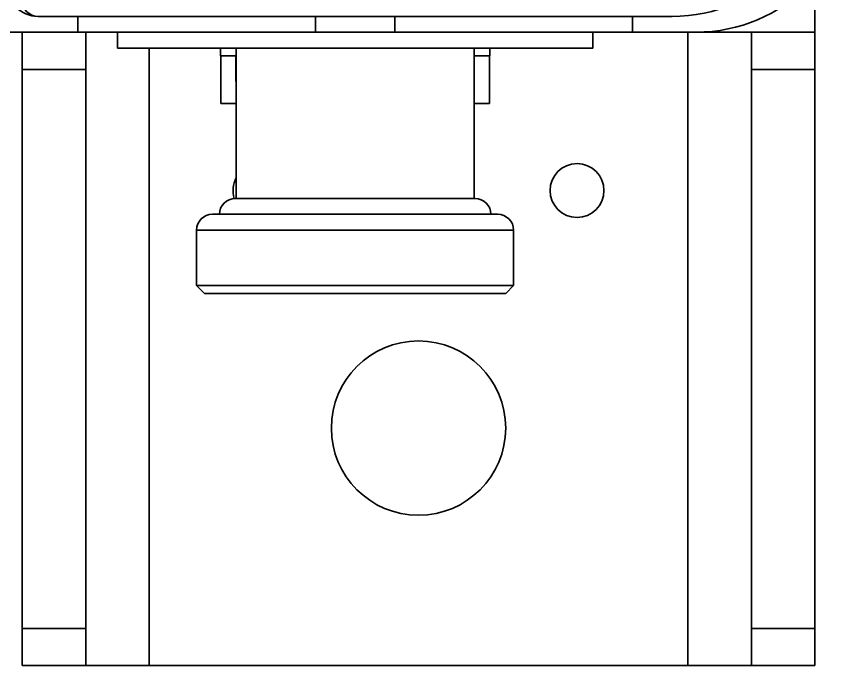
# Model space of a CAD drawing. Header units: millimetres. Extents: x 0 to 420, y 0 to 297.
# Drawn here: x 258.44 to 259.472, y 144.947 to 145.767 of the extents above; entities that cross this region are included whole.
import ezdxf

# ---------------------------------------------------------------- set-up
doc = ezdxf.new("R2010")
doc.units = ezdxf.units.MM

msp = doc.modelspace()

# ---------------------------------------------------------------- linework, layer by layer
at = {"color": 7, "linetype": 'Continuous', "lineweight": 35}
for p, q in [((259.447, 145.7473), (259.447, 145.815)), ((258.467, 145.7673), (259.267, 145.7673)), ((258.517, 145.7473), (258.517, 145.7673)), ((258.817, 145.7673), (258.817, 145.7473)), ((258.917, 145.7473), (258.917, 145.7673)), ((259.217, 145.7673), (259.217, 145.7473)), ((258.517, 145.7473), (257.497, 145.7473)), ((258.447, 145.7003), (258.447, 145.7473)), ((258.817, 145.7473), (258.517, 145.7473)), ((258.527, 145.7473), (258.527, 145.7003)), ((258.567, 145.7473), (258.567, 145.7273)), ((258.817, 145.7473), (258.917, 145.7473)), ((259.217, 145.7473), (258.917, 145.7473)), ((259.167, 145.7273), (259.167, 145.7473)), ((259.297, 145.7473), (259.217, 145.7473)), ((259.287, 144.9473), (259.287, 145.7473)), ((259.297, 145.7473), (259.447, 145.7473)), ((259.367, 145.7003), (259.367, 145.7473)), ((259.447, 145.7473), (259.447, 145.7003)), ((258.867, 145.7273), (258.567, 145.7273)), ((258.607, 144.9473), (258.607, 145.7273)), ((258.697, 145.7173), (258.697, 145.7273)), ((258.717, 145.7273), (258.717, 145.5373)), ((259.167, 145.7273), (258.867, 145.7273)), ((259.017, 145.5373), (259.017, 145.7273)), ((259.037, 145.7173), (259.037, 145.7273)), ((258.717, 145.7173), (258.697, 145.7173)), ((258.6976, 145.7173), (258.6976, 145.6573)), ((258.7166, 145.7173), (258.7166, 145.6873)), ((259.037, 145.7173), (259.017, 145.7173)), ((259.0174, 145.6873), (259.0174, 145.7173)), ((259.0364, 145.6573), (259.0364, 145.7173)), ((258.527, 145.7003), (258.447, 145.7003)), ((258.447, 144.9943), (258.447, 145.7003)), ((258.527, 144.9943), (258.527, 145.7003)), ((259.447, 145.7003), (259.367, 145.7003)), ((259.367, 145.7003), (259.367, 144.9943)), ((259.447, 144.9943), (259.447, 145.7003)), ((258.7166, 145.6873), (258.717, 145.6824)), ((258.7166, 145.6873), (258.717, 145.6873)), ((259.017, 145.6824), (259.0174, 145.6873)), ((259.017, 145.6873), (259.0174, 145.6873)), ((258.717, 145.6573), (258.6976, 145.6573)), ((259.0364, 145.6573), (259.017, 145.6573)), ((258.7157, 145.5373), (258.867, 145.5373)), ((258.867, 145.5373), (259.0184, 145.5373)), ((258.687, 145.5173), (258.867, 145.5173)), ((258.867, 145.5173), (259.047, 145.5173)), ((258.667, 145.4973), (258.667, 145.4273)), ((258.867, 145.4973), (258.667, 145.4973)), ((259.067, 145.4973), (258.867, 145.4973)), ((259.067, 145.4273), (259.067, 145.4973)), ((258.667, 145.4273), (258.677, 145.4173)), ((258.667, 145.4273), (258.867, 145.4273)), ((258.867, 145.4273), (259.067, 145.4273)), ((259.057, 145.4173), (259.067, 145.4273)), ((258.867, 145.4173), (258.677, 145.4173)), ((259.057, 145.4173), (258.867, 145.4173)), ((258.447, 144.9943), (258.527, 144.9943)), ((258.447, 144.9473), (258.447, 144.9943)), ((258.527, 144.9943), (258.527, 144.9473)), ((259.367, 144.9943), (259.447, 144.9943)), ((259.367, 144.9473), (259.367, 144.9943)), ((259.447, 144.9943), (259.447, 144.9473)), ((258.527, 144.9473), (258.447, 144.9473)), ((258.527, 144.9473), (258.607, 144.9473)), ((258.607, 144.9473), (259.287, 144.9473)), ((259.287, 144.9473), (259.367, 144.9473)), ((259.447, 144.9473), (259.367, 144.9473))]:
    msp.add_line(p, q, dxfattribs=at)
for centre, radius in [((259.147, 145.5473), 0.034), ((258.947, 145.2473), 0.11)]:
    msp.add_circle(centre, radius, dxfattribs=at)
for centre, radius, start, end in [((259.267, 145.9673), 0.2, 270, 0), ((259.297, 145.9473), 0.2, 270, 0), ((258.467, 145.8073), 0.04, 90, 270), ((258.467, 145.7873), 0.02, 180, 270), ((258.747, 145.5473), 0.034, 151.9275, 197.158), ((258.7157, 145.5173), 0.02, 90, 180), ((259.0184, 145.5173), 0.02, 0, 90), ((258.687, 145.4973), 0.02, 90, 180), ((259.047, 145.4973), 0.02, 0, 90)]:
    msp.add_arc(centre, radius, start, end, dxfattribs=at)

doc.saveas('drawing.dxf')
